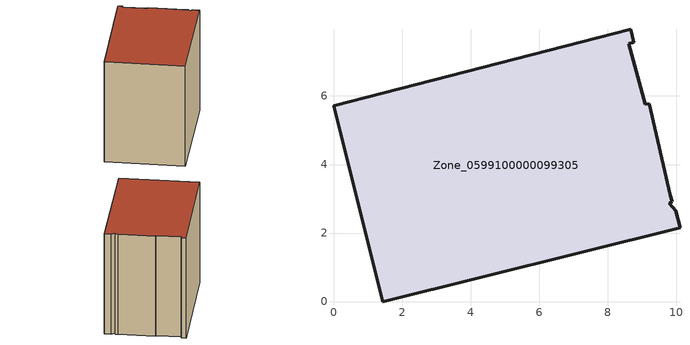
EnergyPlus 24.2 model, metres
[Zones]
Zone_0599100000099305
 floor ground (C_G): 9.21,5.78 9.83,3.11 9.89,2.91 9.8,2.86 9.99,2.65 10.11,2.16 1.43,0 0,5.71 8.67,7.94 8.76,7.57 8.61,7.53 9.1,5.75 z0
 wall outside (C_F): 1.43,0 10.11,2.16 9.99,2.65 9.8,2.86 9.89,2.91 9.83,3.11 9.21,5.78 9.1,5.75 8.61,7.53 8.76,7.57 8.67,7.94 0,5.71 1.43,0 z0:8.07
 roof outside (C_R): 10.11,2.16 9.99,2.65 9.8,2.86 9.89,2.91 9.83,3.11 9.21,5.78 9.1,5.75 8.61,7.53 8.76,7.57 8.67,7.94 0,5.71 1.43,0 z8.07
[BUILDING]
Pand.0599100000099305: North Axis=0; Terrain=City; Loads Convergence Tolerance Value=0.04; Temperature Convergence Tolerance Value=0.4; Solar Distribution=FullExterior; Maximum Number of Warmup Days=25; Minimum Number of Warmup Days=1
[Site:Location]
Rotterdam.The.Hague.AP_ZH_NLD Design_Conditions: Latitude=51.96; Longitude=4.45; Time Zone=1; Elevation=-4.5
[SITE:GROUNDTEMPERATURE:BUILDINGSURFACE]
18, 18, 18, 18, 18, 18, 18, 18, 18, 18, 18, 18
[MATERIAL] Thermal Absorptance=0.9; Solar Absorptance=0.7; Visible Absorptance=0.7
Name | Roughness | Thickness | Conductivity | Density | Specific Heat
G.TI.1965-1974 | MediumSmooth | 0.15 | 0.882353 | 540 | 1210
F.TI.1965-1974 | Rough | 0.3 | 0.697674 | 1920 | 840
R.TI.1965-1974 | MediumRough | 0.2 | 0.232558 | 1500 | 1000
[CONSTRUCTION]
C_G: G.TI.1965-1974
C_F: F.TI.1965-1974
C_R: R.TI.1965-1974
[ZONE]
Zone_0599100000099305: Type=1; Multiplier=1; Ceiling Height=Autocalculate; Volume=Autocalculate; Floor Area=autocalculate; Part of Total Floor Area=Yes
[ZONEINFILTRATION:DESIGNFLOWRATE]
Infil_Zone_0599100000099305: Zone or ZoneList or Space or SpaceList=Zone_0599100000099305; Schedule=AlwaysOn; Design Flow Rate Calculation Method=Flow/Area; Flow Rate per Floor Area=0.003; Constant Term Coefficient=1; Temperature Term Coefficient=0; Velocity Term Coefficient=0; Velocity Squared Term Coefficient=0
[HVACTEMPLATE:ZONE:IDEALLOADSAIRSYSTEM]
Zone_0599100000099305: Maximum Heating Supply Air Temperature=50; Minimum Cooling Supply Air Temperature=13; Maximum Heating Supply Air Humidity Ratio=0.0156; Minimum Cooling Supply Air Humidity Ratio=0.0077; Heating Limit=NoLimit; Cooling Limit=NoLimit; Dehumidification Control Type=ConstantSensibleHeatRatio; Cooling Sensible Heat Ratio=0.7; Dehumidification Setpoint=60; Humidification Control Type=None; Humidification Setpoint=30; Outdoor Air Method=None; Outdoor Air Flow Rate per Person=0.00944; Outdoor Air Flow Rate per Zone Floor Area=0; Outdoor Air Flow Rate per Zone=0; Demand Controlled Ventilation Type=None; Outdoor Air Economizer Type=NoEconomizer; Heat Recovery Type=None; Sensible Heat Recovery Effectiveness=0.7; Latent Heat Recovery Effectiveness=0.65
[ZONECONTROL:THERMOSTAT]
ThermostatControl_Zone_0599100000099305: Zone or ZoneList=Zone_0599100000099305; Control Type Schedule=DualSetpointControlType; Control 1=Thermostat_Zone_0599100000099305; Temperature Difference Between Cutout And Setpoint=0
[THERMOSTATSETPOINT:DUALSETPOINT]
Thermostat_Zone_0599100000099305: Heating Setpoint Temperature Schedule=HeatingSetpoint_Zone_0599100000099305; Cooling Setpoint Temperature Schedule=CoolingSetpoint_Zone_0599100000099305
[SCHEDULE:COMPACT]
HeatingSetpoint_Zone_0599100000099305: Through: 12/31, For: AllDays, Until: 24:00, 21
CoolingSetpoint_Zone_0599100000099305: Through: 12/31, For: AllDays, Until: 24:00, 24
DualSetpointControlType: Through: 12/31, For: AllDays, Until: 24:00, 4
AlwaysOn: Through: 12/31, For: AllDays, Until: 24:00, 1
